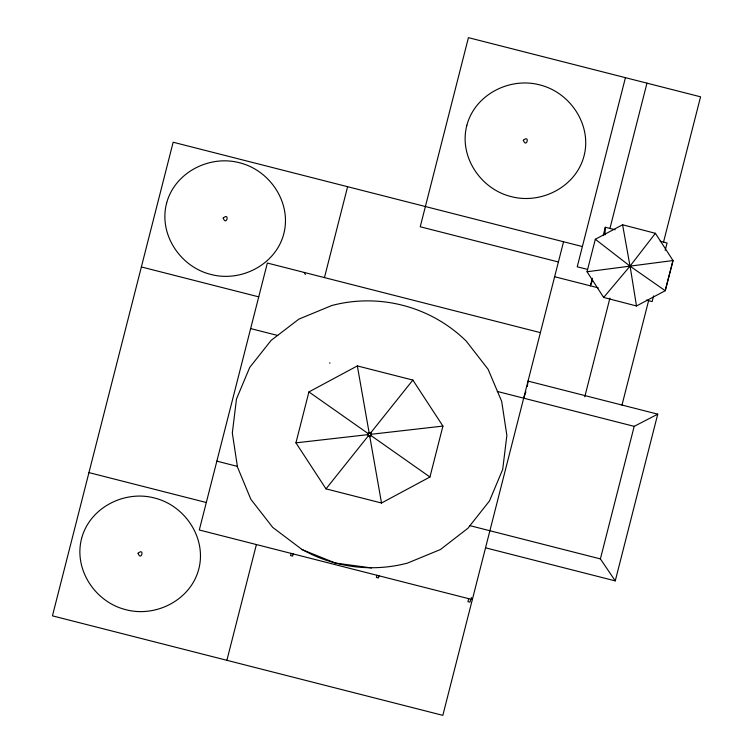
<?xml version="1.0" encoding="UTF-8"?>
<svg xmlns="http://www.w3.org/2000/svg" width="753" height="753" viewBox="0 0 753 753"><rect width="100%" height="100%" fill="white"/><g stroke="black" fill="none" stroke-linecap="round" stroke-linejoin="round"><path stroke-width="1.13" d="M604.979 234.823L605.318 227.265L615.097 229.75M527.335 386.487L528.032 381.093L657.745 414.159L615.257 580.883L485.534 547.817M226.888 660.306L256.397 544.551M324.449 277.593L347.613 186.706M295.938 442.849L308.918 391.927L357.346 365.92L412.851 380.067L442.924 426.085L429.944 477.007L381.517 503.013L326.011 488.866L295.938 442.849L368.264 434.603M291.119 553.399L290.564 555.573L292.635 556.1L293.19 553.926M376.914 575.273L376.359 577.438L378.43 577.965L378.975 575.8M468.705 598.673L467.942 601.647L470.013 602.174L470.776 599.2M563.555 241.751L442.83 715.35L52.437 615.841L173.162 142.232L582.389 246.551M625.432 77.672L577.231 266.788L587.378 269.367M587.039 271.748L595.322 239.266L622.59 224.789L655.402 233.308L673.013 260.529L665.228 290.714L636.483 305.972L603.661 297.454L587.039 271.748L673.013 260.529L665.228 290.714L630.026 266.138L595.322 239.266M592.329 278.224L590.39 285.839L592.366 280.568M603.313 235.124L605.318 227.265M609.939 228.441L646.968 83.159M584.761 396.822L609.93 298.075M636.483 305.972L630.082 266.063M621.978 405.105L648.597 300.682M663.534 242.099L700.563 96.817L468.432 37.65L420.23 226.766L558.397 261.978M653.595 295.891L652.145 301.586L646.356 300.108M665.2 250.354L667.073 243.003L660.183 241.242M615.257 580.883L600.395 558.905L634.186 426.349L657.745 414.159M523.674 398.177L525.923 391.824M469.928 525.65L468.093 528.117L440.42 549.53L407.458 563.112A137.874 133.818 14.3 0 1 301.595 549.191L272.727 527.411L250.862 499.314L237.477 467.039L232.319 432.966L236.489 398.977L249.742 367.389L271.155 340.356L298.903 319.112L331.791 305.52A136.99 132.566 14.3 0 1 466.286 341.165L488.085 369.234L501.686 401.377L506.863 435.45L502.693 469.439L489.441 501.018L469.928 525.65L600.395 558.905M603.661 297.454L630.026 266.138L655.402 233.308M326.011 488.866L368.706 435.375M370.156 433.559L412.851 380.067M370.598 434.34L442.924 426.085M371.558 567.941L335.358 563.056L301.482 549.389M554.632 276.728L598.24 287.844M540.381 332.628L267.353 263.042L199.3 529.999L472.338 599.595L471.265 597.505M141.366 266.948L258.731 296.861M250.645 328.581L277.782 335.499M497.262 391.438L634.186 426.349M216.855 461.147L237.393 466.38M88.948 472.602L206.313 502.515M308.918 391.927L368.471 433.794M370.391 435.14L429.944 477.007M304.287 272.454L305.341 274.497M622.59 224.789L630.026 266.138M357.346 365.92L369.234 433.323M369.629 435.611L381.517 503.013M329.767 362.767L329.861 363.313M138.063 553.257C141.235 561.879 144.971 547.205 138.063 553.257M223.189 218.05C226.361 226.672 230.098 211.998 223.189 218.05M367.445 433.935C370.608 442.557 374.354 427.883 367.445 433.935M523.326 140.256C526.498 148.878 530.234 134.203 523.326 140.256M81.635 538.348C73.408 569.221 95.019 601.873 125.365 609.563C155.56 617.884 190.518 600.226 198.707 569.343C206.934 538.48 185.313 505.828 154.977 498.128C124.782 489.808 89.823 507.466 81.635 538.348M166.629 203.103C158.412 233.967 180.023 266.618 210.369 274.308C240.555 282.629 275.513 264.981 283.712 234.089C291.938 203.225 270.318 170.573 239.981 162.883C209.786 154.563 174.828 172.211 166.629 203.103M466.879 125.243C458.662 156.106 480.273 188.758 510.619 196.448C540.805 204.778 575.763 187.121 583.961 156.229C592.187 125.365 570.567 92.713 540.23 85.023C510.035 76.702 475.077 94.36 466.879 125.243"/></g></svg>
